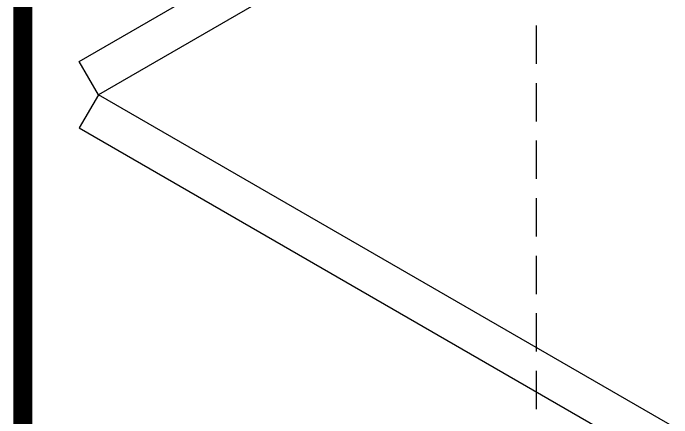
# Model space of a CAD drawing. Header units: inches. Extents: x 261411 to 598054, y 5888 to 34411.
# Drawn here: x 288098 to 288784, y 12821 to 13243 of the extents above; entities that cross this region are included whole.
import ezdxf

# ---------------------------------------------------------------- set-up
doc = ezdxf.new("R2010")
doc.units = ezdxf.units.IN
doc.header["$LTSCALE"] = 50
doc.header["$MEASUREMENT"] = 0
doc.linetypes.add('DH-HID2', pattern=[1.2, 0.8, -0.4])
doc.linetypes.add('HID', pattern=[2.5, 1.5, -1])
doc.layers.add('3.기호.계단선', color=30, linetype='Continuous')
doc.layers.add('CO-DOOR', color=8, linetype='Continuous')

# ---------------------------------------------------------------- blocks, each defined once
blk = doc.blocks.new('D-302')
at = {"layer": 'CO-DOOR', "color": 251, "linetype": 'DH-HID2'}
blk.add_lwpolyline([(0, 200), (2780, 200), (2780, 0), (0, 0)], close=True, dxfattribs=at)
at = {"layer": 'CO-DOOR'}
for points in [[(1980.36, 180), (2347.86, -456.53), (2313.22, -476.53), (1945.72, 160)], [(2715.36, 180), (2347.86, -456.53), (2382.5, -476.53), (2750, 160)]]:
    blk.add_lwpolyline(points, close=True, dxfattribs=at)
blk = doc.blocks.new('cjswjdeh')
at = {"layer": 'CO-DOOR', "color": 8, "xscale": -1, "rotation": 270}
blk.add_blockref('D-302', (302539.3, 7148.8), dxfattribs=at)

msp = doc.modelspace()

# ---------------------------------------------------------------- linework, layer by layer
at = {"layer": '3.기호.계단선', "linetype": 'HID'}
msp.add_lwpolyline([(288107.57, 14621, 20, 20, 0), (288107.57, 12807.81, 20, 20, 0)], format="xyseb", dxfattribs=at)

# ---------------------------------------------------------------- block references
msp.add_blockref('cjswjdeh', (-13896.23, 3661.15))

doc.saveas('drawing.dxf')
